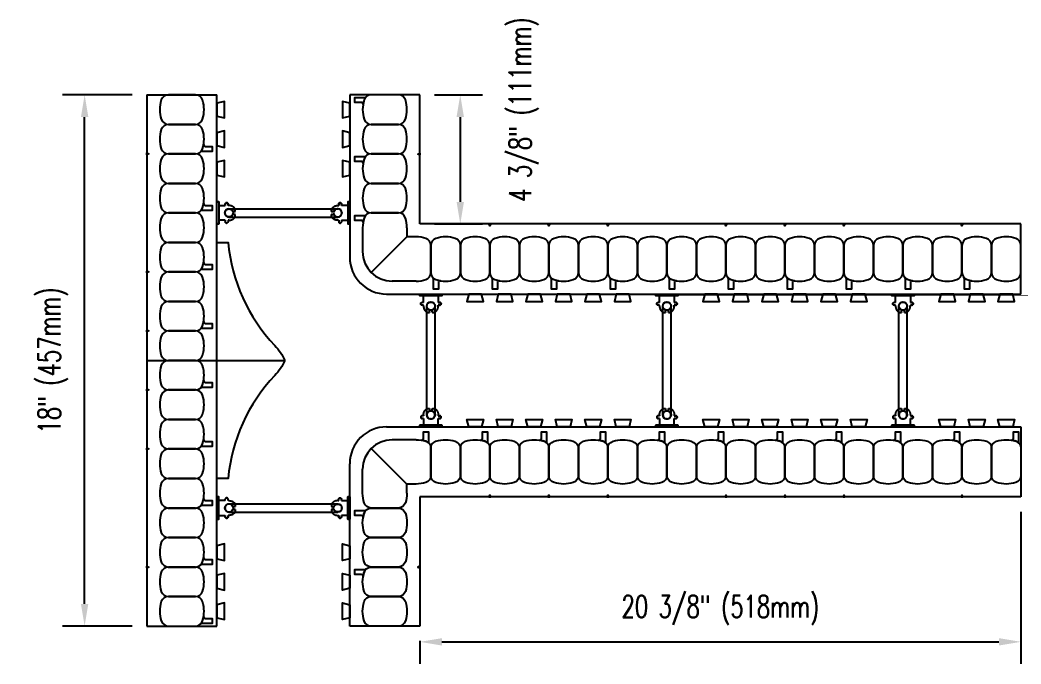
# Model space of a CAD drawing. Header units: inches. Extents: x 249.2 to 299.2, y 79.8 to 131.6.
# Drawn here: x 254.45 to 288.37, y 79.76 to 101.58 of the extents above; entities that cross this region are included whole.
import ezdxf

# ---------------------------------------------------------------- set-up
doc = ezdxf.new("R2010")
doc.units = ezdxf.units.IN
doc.header["$MEASUREMENT"] = 0
for name, color, linetype in [('line25', 2, 'Continuous'), ('LINE50', 5, 'Continuous'), ('LINE9', 9, 'Continuous'), ('TEXT', 4, 'Continuous')]:
    doc.layers.add(name, color=color, linetype=linetype)
doc.styles.add('DIM', font='romans.shx', dxfattribs={"width": 0.7})
doc.dimstyles.new('ext_8', dxfattribs={"dimscale": 8, "dimtxt": 0.09375, "dimasz": 0.09375, "dimexe": 0.09375, "dimexo": 0.0625, "dimgap": 0.0625, "dimtad": 1, "dimdec": 4, "dimzin": 3, "dimdsep": 46, "dimlunit": 4, "dimtxsty": 'DIM', "dimcen": 0.09, "dimdle": 0.09375, "dimclrt": 4, "dimadec": 0, "dimazin": 0, "dimtfac": 1, "dimtdec": 4, "dimtmove": 2, "dimatfit": 3, "dimfxl": 0, "dimfrac": 2, "dimtolj": 1, "dimtzin": 0, "dimarcsym": 0})

# ---------------------------------------------------------------- blocks, each defined once
blk = doc.blocks.new('*D18')
at = {"layer": 'Defpoints', "color": 0}
for p in [(256.637, 99.043), (258.747, 99.043), (258.747, 81.043)]:
    blk.add_point(p, dxfattribs=at)
at = {"layer": 'TEXT', "color": 0, "lineweight": -2}
for p, q in [((258.247, 99.043), (255.887, 99.043)), ((256.637, 81.793), (256.637, 98.293)), ((258.247, 81.043), (255.887, 81.043))]:
    blk.add_line(p, q, dxfattribs=at)
at = {"layer": 'TEXT', "color": 0}
for points in [[(256.512, 98.293), (256.762, 98.293), (256.637, 99.043)], [(256.512, 81.793), (256.762, 81.793), (256.637, 81.043)]]:
    blk.add_solid(points, dxfattribs=at)
at = {"layer": 'TEXT', "color": 4, "insert": (255.566, 90.043), "char_height": 0.75, "attachment_point": 5, "rotation": 90, "style": 'DIM'}
blk.add_mtext('\\A1;18" (457mm)', dxfattribs=at)
blk = doc.blocks.new('*D19')
at = {"layer": 'Defpoints', "color": 0}
for p in [(288.372, 85.418), (267.997, 81.043), (288.372, 80.507)]:
    blk.add_point(p, dxfattribs=at)
at = {"layer": 'TEXT', "color": 0, "lineweight": -2}
for p, q in [((288.372, 84.918), (288.372, 79.757)), ((267.997, 80.543), (267.997, 79.757)), ((268.747, 80.507), (287.622, 80.507))]:
    blk.add_line(p, q, dxfattribs=at)
at = {"layer": 'TEXT', "color": 0}
for points in [[(268.747, 80.632), (268.747, 80.382), (267.997, 80.507)], [(287.622, 80.632), (287.622, 80.382), (288.372, 80.507)]]:
    blk.add_solid(points, dxfattribs=at)
at = {"layer": 'TEXT', "color": 4, "insert": (278.185, 81.579), "char_height": 0.75, "attachment_point": 5, "style": 'DIM'}
blk.add_mtext('\\A1;20 3/8" (518mm)', dxfattribs=at)
blk = doc.blocks.new('*D20')
at = {"layer": 'Defpoints', "color": 0}
for p in [(267.997, 99.043), (267.997, 94.668), (269.368, 94.668)]:
    blk.add_point(p, dxfattribs=at)
at = {"layer": 'TEXT', "color": 0, "lineweight": -2}
for p, q in [((268.497, 99.043), (270.118, 99.043)), ((269.368, 98.293), (269.368, 95.418)), ((268.497, 94.668), (270.118, 94.668))]:
    blk.add_line(p, q, dxfattribs=at)
at = {"layer": 'TEXT', "color": 0}
for points in [[(269.243, 98.293), (269.493, 98.293), (269.368, 99.043)], [(269.243, 95.418), (269.493, 95.418), (269.368, 94.668)]]:
    blk.add_solid(points, dxfattribs=at)
at = {"layer": 'TEXT', "color": 4, "insert": (271.523, 98.542), "char_height": 0.75, "attachment_point": 5, "rotation": 90, "style": 'DIM'}
blk.add_mtext('\\A1;4 3/8" (111mm)', dxfattribs=at)
blk = doc.blocks.new('Connector')
blk.add_point((0.271, 0))
at = {"layer": 'LINE9'}
for p, q in [((0, 0.375), (0, -0.375)), ((0.062, -0.375), (0.062, 0.375)), ((0.281, 0.25), (0.062, 0.25))]:
    blk.add_line(p, q, dxfattribs=at)
for points, weights in [([(0.007, 0.375), (0.004, 0.375), (0, 0.375)], [1, 0.972587069138, 0.950305488115]), ([(0.327, 0.343), (0.308, 0.343), (0.281, 0.317), (0.281, 0.297)], [1, 0.85355339, 0.85355339, 1]), ([(0.328, 0.343), (0.327, 0.343), (0.327, 0.343)], [1, 0.70710678, 1]), ([(0.375, 0.297), (0.375, 0.317), (0.348, 0.343), (0.329, 0.343)], [1, 0.85355339, 0.85355339, 1]), ([(0.406, 0.25), (0.546, 0.25), (0.619, 0.131)], [0.958404415409, 0.794674173519, 0.864651571113]), ([(0.619, 0.052), (0.612, 0.049), (0.604, 0.049)], [0.83615024178, 0.892081430621, 1]), ([(0.281, -0.297), (0.281, -0.317), (0.308, -0.343), (0.327, -0.343)], [1, 0.85355339, 0.85355339, 1]), ([(0.327, -0.343), (0.281, -0.343), (0.281, -0.297)], [1, 0.70710678, 1]), ([(0.329, -0.343), (0.348, -0.343), (0.375, -0.317), (0.375, -0.297)], [1, 0.85355339, 0.85355339, 1]), ([(0.375, -0.297), (0.375, -0.343), (0.329, -0.343)], [1, 0.70710678, 1]), ([(0.619, -0.131), (0.546, -0.25), (0.406, -0.25)], [0.864651574428, 0.794674169686, 0.958404415195]), ([(0.604, -0.049), (0.612, -0.049), (0.619, -0.052)], [1, 0.89208144177, 0.836150253337]), ([(0, -0.375), (0.004, -0.375), (0.007, -0.375)], [0.950305488115, 0.972587069138, 1])]:
    blk.add_rational_spline(points, weights, degree=2, dxfattribs=at)
for points, degree in [([(0, 0.375), (0.002, 0.375), (0.005, 0.375), (0.007, 0.375)], 3), ([(0.007, 0.375), (0.021, 0.375), (0.051, 0.375), (0.062, 0.375), (0.062, 0.375)], 3), ([(0.327, 0.343), (0.327, 0.343), (0.328, 0.343), (0.328, 0.343)], 3), ([(0.328, 0.343), (0.329, 0.343), (0.329, 0.343), (0.329, 0.343)], 3), ([(0.281, 0.25), (0.281, 0.297)], 1), ([(0.375, 0.25), (0.375, 0.297)], 1), ([(0.406, 0.25), (0.375, 0.25)], 1), ([(0.406, 0.25), (0.406, 0.25)], 1), ([(0.406, 0.25), (0.406, 0.25)], 1), ([(0.406, 0.25), (0.406, 0.25)], 1), ([(0.406, 0.25), (0.406, 0.25)], 1), ([(0.406, 0.25), (0.406, 0.25)], 1), ([(0.406, 0.25), (0.406, 0.25)], 1), ([(0.406, 0.25), (0.406, 0.25)], 1), ([(0.406, 0.25), (0.406, 0.25)], 1), ([(0.406, 0.25), (0.406, 0.25)], 1), ([(0.406, 0.25), (0.406, 0.25)], 1), ([(0.406, 0.25), (0.406, 0.25)], 1), ([(0.406, 0.25), (0.406, 0.25)], 1), ([(0.406, 0.25), (0.406, 0.25)], 1), ([(0.406, 0.25), (0.406, 0.25)], 1), ([(0.406, 0.25), (0.406, 0.25)], 1), ([(0.406, 0.25), (0.406, 0.25)], 1), ([(0.406, 0.25), (0.406, 0.25)], 1), ([(0.406, 0.25), (0.406, 0.25)], 1), ([(0.406, 0.25), (0.406, 0.25)], 1), ([(0.406, 0.25), (0.406, 0.25)], 1), ([(0.406, 0.25), (0.406, 0.25)], 1), ([(0.406, 0.25), (0.406, 0.25)], 1), ([(0.406, 0.25), (0.406, 0.25)], 1), ([(0.406, 0.25), (0.406, 0.25)], 1), ([(0.604, 0.049), (0.532, 0.049)], 1), ([(0.532, 0.049), (0.532, 0.049)], 1), ([(0.532, 0.049), (0.532, 0.049)], 1), ([(0.532, 0.049), (0.532, 0.049)], 1), ([(0.532, 0.049), (0.532, 0.049)], 1), ([(0.532, 0.049), (0.532, 0.049)], 1), ([(0.532, 0.049), (0.532, 0.049)], 1), ([(0.532, 0.049), (0.532, 0.049)], 1), ([(0.532, 0.049), (0.532, 0.049)], 1), ([(0.532, 0.049), (0.532, 0.049)], 1), ([(0.532, 0.049), (0.532, 0.049)], 1), ([(0.604, 0.049), (0.609, 0.049), (0.614, 0.05), (0.619, 0.052)], 3), ([(0.604, 0.049), (0.604, 0.049)], 1), ([(0.604, 0.049), (0.604, 0.049)], 1), ([(0.604, 0.049), (0.604, 0.049)], 1), ([(0.604, 0.049), (0.604, 0.049)], 1), ([(0.619, 0.131), (0.619, 0.052)], 1), ([(0.619, 0.131), (0.619, 0.131)], 1), ([(0.619, 0.131), (0.619, 0.131)], 1), ([(0.619, 0.131), (0.619, 0.131)], 1), ([(0.619, 0.131), (0.619, 0.131)], 1), ([(0.062, -0.25), (0.281, -0.25)], 1), ([(0.281, -0.297), (0.281, -0.25)], 1), ([(0.281, -0.25), (0.281, -0.297)], 1), ([(0.375, -0.25), (0.375, -0.297)], 1), ([(0.375, -0.297), (0.375, -0.25)], 1), ([(0.406, -0.25), (0.375, -0.25)], 1), ([(0.406, -0.25), (0.406, -0.25)], 1), ([(0.406, -0.25), (0.406, -0.25)], 1), ([(0.406, -0.25), (0.406, -0.25)], 1), ([(0.406, -0.25), (0.406, -0.25)], 1), ([(0.406, -0.25), (0.406, -0.25)], 1), ([(0.406, -0.25), (0.406, -0.25)], 1), ([(0.406, -0.25), (0.406, -0.25)], 1), ([(0.406, -0.25), (0.406, -0.25)], 1), ([(0.406, -0.25), (0.406, -0.25)], 1), ([(0.406, -0.25), (0.406, -0.25)], 1), ([(0.406, -0.25), (0.406, -0.25)], 1), ([(0.532, -0.049), (0.604, -0.049)], 1), ([(0.604, -0.049), (0.58, -0.049), (0.556, -0.049), (0.532, -0.049)], 3), ([(0.532, -0.049), (0.532, -0.049)], 1), ([(0.532, -0.049), (0.532, -0.049)], 1), ([(0.532, -0.049), (0.532, -0.049)], 1), ([(0.532, -0.049), (0.532, -0.049)], 1), ([(0.619, -0.052), (0.614, -0.05), (0.609, -0.049), (0.604, -0.049)], 3), ([(0.604, -0.049), (0.604, -0.049)], 1), ([(0.604, -0.049), (0.604, -0.049)], 1), ([(0.604, -0.049), (0.604, -0.049)], 1), ([(0.604, -0.049), (0.604, -0.049)], 1), ([(0.604, -0.049), (0.604, -0.049)], 1), ([(0.604, -0.049), (0.604, -0.049)], 1), ([(0.604, -0.049), (0.604, -0.049)], 1), ([(0.604, -0.049), (0.604, -0.049)], 1), ([(0.619, -0.052), (0.619, -0.131)], 1), ([(0.619, -0.131), (0.619, -0.131)], 1), ([(0.619, -0.131), (0.619, -0.131)], 1), ([(0.619, -0.131), (0.619, -0.131)], 1), ([(0.619, -0.131), (0.619, -0.131)], 1), ([(0.007, -0.375), (0.005, -0.375), (0.002, -0.375), (0, -0.375)], 3), ([(0.062, -0.375), (0.062, -0.375), (0.051, -0.375), (0.021, -0.375), (0.007, -0.375)], 3), ([(0.328, -0.343), (0.328, -0.343), (0.327, -0.343), (0.327, -0.343)], 3), ([(0.329, -0.343), (0.329, -0.343), (0.329, -0.343), (0.328, -0.343)], 3)]:
    blk.add_open_spline(points, degree=degree, dxfattribs=at)
for points, weights, knots in [([(0.062, 0.375), (0.062, 0.375), (0.046, 0.375), (0.03, 0.375), (0.007, 0.375)], [0.868718858569, 0.861102746415, 1, 0.861102734288, 0.868718859898], [0, 0, 0, 0.5, 0.5, 1, 1, 1]), ([(0.532, 0.049), (0.472, 0.203), (0.333, 0.113), (0.157, 0), (0.333, -0.113), (0.472, -0.203), (0.532, -0.049)], [0.899508922286, 0.599718215298, 1, 0.54226024, 1, 0.599718224335, 0.899508908749], [0, 0, 0, 0.318112, 0.318112, 0.681888, 0.681888, 1, 1, 1]), ([(0.007, -0.375), (0.03, -0.375), (0.046, -0.375), (0.062, -0.375), (0.062, -0.375)], [0.868718859319, 0.861102739573, 1, 0.861102742958, 0.868718858948], [0, 0, 0, 0.5, 0.5, 1, 1, 1])]:
    blk.add_rational_spline(points, weights, degree=2, knots=knots, dxfattribs=at)
blk = doc.blocks.new('WEB4_CENTRE_TOP')
for p, q in [((-0.141, 0), (-0.141, 3.688)), ((0.141, 0), (0.141, 3.688))]:
    blk.add_line(p, q)
for centre in [(0, 3.688), (0, 0)]:
    blk.add_circle(centre, 0.141)

msp = doc.modelspace()

# ---------------------------------------------------------------- linework, layer by layer
at = {"layer": 'line25'}
for p, q in [((261.1224, 90.0427), (261.1224, 99.0427)), ((265.6224, 99.0427), (265.6224, 93.5427)), ((266.8724, 92.2927), (288.3724, 92.2927)), ((261.1224, 81.0427), (261.1224, 90.0427)), ((266.8724, 87.7927), (288.3724, 87.7927)), ((265.6224, 81.0427), (265.6224, 86.5427))]:
    msp.add_line(p, q, dxfattribs=at)
for points in [[(261.1224, 98.3239), (261.3724, 98.2616), (261.3724, 98.8239), (261.1224, 98.7616)], [(265.6224, 98.7616), (265.3724, 98.8239), (265.3724, 98.2616), (265.6224, 98.3239)], [(261.1224, 97.3239), (261.3724, 97.2616), (261.3724, 97.8239), (261.1224, 97.7616)], [(265.6224, 97.7616), (265.3724, 97.8239), (265.3724, 97.2616), (265.6224, 97.3239)], [(261.1224, 96.3239), (261.3724, 96.2616), (261.3724, 96.8239), (261.1224, 96.7616)], [(265.6224, 96.7616), (265.3724, 96.8239), (265.3724, 96.2616), (265.6224, 96.3239)], [(269.6536, 92.2927), (269.5912, 92.0427), (270.1536, 92.0427), (270.0912, 92.2927)], [(270.6536, 92.2927), (270.5912, 92.0427), (271.1536, 92.0427), (271.0912, 92.2927)], [(271.6536, 92.2927), (271.5912, 92.0427), (272.1536, 92.0427), (272.0912, 92.2927)], [(272.6536, 92.2927), (272.5912, 92.0427), (273.1536, 92.0427), (273.0912, 92.2927)], [(273.6536, 92.2927), (273.5912, 92.0427), (274.1536, 92.0427), (274.0912, 92.2927)], [(274.6536, 92.2927), (274.5912, 92.0427), (275.1536, 92.0427), (275.0912, 92.2927)], [(277.6536, 92.2927), (277.5912, 92.0427), (278.1536, 92.0427), (278.0912, 92.2927)], [(278.6536, 92.2927), (278.5912, 92.0427), (279.1536, 92.0427), (279.0912, 92.2927)], [(279.6536, 92.2927), (279.5912, 92.0427), (280.1536, 92.0427), (280.0912, 92.2927)], [(280.6536, 92.2927), (280.5912, 92.0427), (281.1536, 92.0427), (281.0912, 92.2927)], [(281.6536, 92.2927), (281.5912, 92.0427), (282.1536, 92.0427), (282.0912, 92.2927)], [(282.6536, 92.2927), (282.5912, 92.0427), (283.1536, 92.0427), (283.0912, 92.2927)], [(285.6536, 92.2927), (285.5912, 92.0427), (286.1536, 92.0427), (286.0912, 92.2927)], [(286.6536, 92.2927), (286.5912, 92.0427), (287.1536, 92.0427), (287.0912, 92.2927)], [(287.6536, 92.2927), (287.5912, 92.0427), (288.1536, 92.0427), (288.0912, 92.2927)], [(269.6536, 87.7927), (269.5912, 88.0427), (270.1536, 88.0427), (270.0912, 87.7927)], [(270.6536, 87.7927), (270.5912, 88.0427), (271.1536, 88.0427), (271.0912, 87.7927)], [(271.6536, 87.7927), (271.5912, 88.0427), (272.1536, 88.0427), (272.0912, 87.7927)], [(272.6536, 87.7927), (272.5912, 88.0427), (273.1536, 88.0427), (273.0912, 87.7927)], [(273.6536, 87.7927), (273.5912, 88.0427), (274.1536, 88.0427), (274.0912, 87.7927)], [(274.6536, 87.7927), (274.5912, 88.0427), (275.1536, 88.0427), (275.0912, 87.7927)], [(277.6536, 87.7927), (277.5912, 88.0427), (278.1536, 88.0427), (278.0912, 87.7927)], [(278.6536, 87.7927), (278.5912, 88.0427), (279.1536, 88.0427), (279.0912, 87.7927)], [(279.6536, 87.7927), (279.5912, 88.0427), (280.1536, 88.0427), (280.0912, 87.7927)], [(280.6536, 87.7927), (280.5912, 88.0427), (281.1536, 88.0427), (281.0912, 87.7927)], [(281.6536, 87.7927), (281.5912, 88.0427), (282.1536, 88.0427), (282.0912, 87.7927)], [(282.6536, 87.7927), (282.5912, 88.0427), (283.1536, 88.0427), (283.0912, 87.7927)], [(285.6536, 87.7927), (285.5912, 88.0427), (286.1536, 88.0427), (286.0912, 87.7927)], [(286.6536, 87.7927), (286.5912, 88.0427), (287.1536, 88.0427), (287.0912, 87.7927)], [(287.6536, 87.7927), (287.5912, 88.0427), (288.1536, 88.0427), (288.0912, 87.7927)], [(261.1224, 83.3239), (261.3724, 83.2616), (261.3724, 83.8239), (261.1224, 83.7616)], [(265.6224, 83.3239), (265.3724, 83.2616), (265.3724, 83.8239), (265.6224, 83.7616)], [(261.1224, 82.3239), (261.3724, 82.2616), (261.3724, 82.8239), (261.1224, 82.7616)], [(265.6224, 82.3239), (265.3724, 82.2616), (265.3724, 82.8239), (265.6224, 82.7616)], [(261.1224, 81.3239), (261.3724, 81.2616), (261.3724, 81.8239), (261.1224, 81.7616)], [(265.6224, 81.3239), (265.3724, 81.2616), (265.3724, 81.8239), (265.6224, 81.7616)]]:
    msp.add_lwpolyline(points, close=True, dxfattribs=at)
for centre, start, end in [((266.8724, 93.5427), 180, 270), ((266.8724, 86.5427), 90, 180)]:
    msp.add_arc(centre, 1.25, start, end, dxfattribs=at)
at = {"layer": 'LINE50'}
for p, q in [((258.7474, 99.0427), (258.7474, 90.0427)), ((258.7474, 99.0427), (261.1224, 99.0427)), ((267.9974, 99.0427), (265.6224, 99.0427)), ((267.9974, 94.6677), (267.9974, 99.0427)), ((288.3724, 94.6677), (267.9974, 94.6677)), ((288.3724, 92.2927), (288.3724, 94.6677)), ((258.7474, 90.0427), (258.7474, 81.0427)), ((288.3724, 87.7927), (288.3724, 85.4177)), ((267.9974, 85.4177), (267.9974, 81.0427)), ((288.3724, 85.4177), (267.9974, 85.4177)), ((258.7474, 81.0427), (261.1224, 81.0427)), ((267.9974, 81.0427), (265.6224, 81.0427))]:
    msp.add_line(p, q, dxfattribs=at)
at = {"layer": 'LINE9'}
for p, q in [((266.0599, 94.5427), (266.0599, 93.7302)), ((267.5599, 94.5427), (267.5599, 94.2302)), ((267.5599, 94.2302), (266.3528, 93.0231)), ((267.8724, 94.2302), (267.5599, 94.2302)), ((267.8724, 92.7302), (267.0599, 92.7302)), ((258.7474, 90.0427), (263.4273, 90.0427)), ((258.7474, 90.0427), (263.4273, 90.0427)), ((267.8724, 87.3552), (267.0599, 87.3552)), ((267.5599, 85.8552), (266.3528, 87.0624)), ((266.0599, 85.5427), (266.0599, 86.3552)), ((267.5599, 85.5427), (267.5599, 85.8552)), ((267.8724, 85.8552), (267.5599, 85.8552))]:
    msp.add_line(p, q, dxfattribs=at)
for points in [[(260.6334, 98.2158, 0.1576708), (260.6334, 98.8697, 0.3253046), (260.3955, 99.0427), (259.4743, 99.0427, 0.3253046), (259.2365, 98.8697, 0.1576708), (259.2365, 98.2158, 0.3253046), (259.4743, 98.0427), (260.3955, 98.0427, 0.3253046)], [(266.1114, 98.8697, 0.0372667), (266.0741, 98.716, 0.4630356), (266.0124, 98.7887), (265.7908, 98.7887), (265.7908, 98.9595), (266.1369, 98.9595, 0.1890024), (266.1794, 98.9761, 0.1284074)], [(266.1114, 98.8697, 0.1576708), (266.1114, 98.2158, 0.3253046), (266.3493, 98.0427), (267.2705, 98.0427, 0.3253046), (267.5083, 98.2158, 0.1576708), (267.5083, 98.8697, 0.3253046), (267.2705, 99.0427), (266.3493, 99.0427, 0.3253046)], [(260.6334, 97.2158, 0.1576708), (260.6334, 97.8697, 0.3253046), (260.3955, 98.0427), (259.4743, 98.0427, 0.3253046), (259.2365, 97.8697, 0.1576708), (259.2365, 97.2158, 0.3253046), (259.4743, 97.0427), (260.3955, 97.0427, 0.3253046)], [(266.1114, 97.8697, 0.1576708), (266.1114, 97.2158, 0.3253046), (266.3493, 97.0427), (267.2705, 97.0427, 0.3253046), (267.5083, 97.2158, 0.1576708), (267.5083, 97.8697, 0.3253046), (267.2705, 98.0427), (266.3493, 98.0427, 0.3253046)], [(260.6334, 97.2158, 0.0372667), (260.6707, 97.3695, 0.4630356), (260.7324, 97.2968), (260.954, 97.2968), (260.954, 97.126), (260.6079, 97.126, 0.1890024), (260.5654, 97.1094, 0.1284074)], [(260.6334, 96.2158, 0.1576708), (260.6334, 96.8697, 0.3253046), (260.3955, 97.0427), (259.4743, 97.0427, 0.3253046), (259.2365, 96.8697, 0.1576708), (259.2365, 96.2158, 0.3253046), (259.4743, 96.0427), (260.3955, 96.0427, 0.3253046)], [(266.1114, 96.8697, 0.1576708), (266.1114, 96.2158, 0.3253046), (266.3493, 96.0427), (267.2705, 96.0427, 0.3253046), (267.5083, 96.2158, 0.1576708), (267.5083, 96.8697, 0.3253046), (267.2705, 97.0427), (266.3493, 97.0427, 0.3253046)], [(266.1114, 96.8697, 0.0372667), (266.0741, 96.716, 0.4630356), (266.0124, 96.7887), (265.7908, 96.7887), (265.7908, 96.9595), (266.1369, 96.9595, 0.1890024), (266.1794, 96.9761, 0.1284074)], [(260.6334, 95.2158, 0.1576708), (260.6334, 95.8697, 0.3253046), (260.3955, 96.0427), (259.4743, 96.0427, 0.3253046), (259.2365, 95.8697, 0.1576708), (259.2365, 95.2158, 0.3253046), (259.4743, 95.0427), (260.3955, 95.0427, 0.3253046)], [(266.1114, 95.8697, 0.1576708), (266.1114, 95.2158, 0.3253046), (266.3493, 95.0427), (267.2705, 95.0427, 0.3253046), (267.5083, 95.2158, 0.1576708), (267.5083, 95.8697, 0.3253046), (267.2705, 96.0427), (266.3493, 96.0427, 0.3253046)], [(260.6334, 95.2158, 0.0372667), (260.6707, 95.3695, 0.4630356), (260.7324, 95.2968), (260.954, 95.2968), (260.954, 95.126), (260.6079, 95.126, 0.1890024), (260.5654, 95.1094, 0.1284074)], [(260.6334, 94.2158, 0.1576708), (260.6334, 94.8697, 0.3253046), (260.3955, 95.0427), (259.4743, 95.0427, 0.3253046), (259.2365, 94.8697, 0.1576708), (259.2365, 94.2158, 0.3253046), (259.4743, 94.0427), (260.3955, 94.0427, 0.3253046)], [(266.1114, 94.8697, 0.0372667), (266.0741, 94.716, 0.4630356), (266.0124, 94.7887), (265.7908, 94.7887), (265.7908, 94.9595), (266.1369, 94.9595, 0.1890024), (266.1794, 94.9761, 0.1284074)], [(260.6334, 93.2158, 0.1576708), (260.6334, 93.8697, 0.3253046), (260.3955, 94.0427), (259.4743, 94.0427, 0.3253046), (259.2365, 93.8697, 0.1576708), (259.2365, 93.2158, 0.3253046), (259.4743, 93.0427), (260.3955, 93.0427, 0.3253046)], [(268.5455, 92.7818, 0.1576708), (269.1993, 92.7818, 0.3253046), (269.3724, 93.0197), (269.3724, 93.9408, 0.3253046), (269.1993, 94.1787, 0.1576708), (268.5455, 94.1787, 0.3253046), (268.3724, 93.9408), (268.3724, 93.0197, 0.3253046)], [(269.5455, 92.7818, 0.1576708), (270.1993, 92.7818, 0.3253046), (270.3724, 93.0197), (270.3724, 93.9408, 0.3253046), (270.1993, 94.1787, 0.1576708), (269.5455, 94.1787, 0.3253046), (269.3724, 93.9408), (269.3724, 93.0197, 0.3253046)], [(270.5455, 92.7818, 0.1576708), (271.1993, 92.7818, 0.3253046), (271.3724, 93.0197), (271.3724, 93.9408, 0.3253046), (271.1993, 94.1787, 0.1576708), (270.5455, 94.1787, 0.3253046), (270.3724, 93.9408), (270.3724, 93.0197, 0.3253046)], [(271.5455, 92.7818, 0.1576708), (272.1993, 92.7818, 0.3253046), (272.3724, 93.0197), (272.3724, 93.9408, 0.3253046), (272.1993, 94.1787, 0.1576708), (271.5455, 94.1787, 0.3253046), (271.3724, 93.9408), (271.3724, 93.0197, 0.3253046)], [(272.5455, 92.7818, 0.1576708), (273.1993, 92.7818, 0.3253046), (273.3724, 93.0197), (273.3724, 93.9408, 0.3253046), (273.1993, 94.1787, 0.1576708), (272.5455, 94.1787, 0.3253046), (272.3724, 93.9408), (272.3724, 93.0197, 0.3253046)], [(273.5455, 92.7818, 0.1576708), (274.1993, 92.7818, 0.3253046), (274.3724, 93.0197), (274.3724, 93.9408, 0.3253046), (274.1993, 94.1787, 0.1576708), (273.5455, 94.1787, 0.3253046), (273.3724, 93.9408), (273.3724, 93.0197, 0.3253046)], [(274.5455, 92.7818, 0.1576708), (275.1993, 92.7818, 0.3253046), (275.3724, 93.0197), (275.3724, 93.9408, 0.3253046), (275.1993, 94.1787, 0.1576708), (274.5455, 94.1787, 0.3253046), (274.3724, 93.9408), (274.3724, 93.0197, 0.3253046)], [(275.5455, 92.7818, 0.1576708), (276.1993, 92.7818, 0.3253046), (276.3724, 93.0197), (276.3724, 93.9408, 0.3253046), (276.1993, 94.1787, 0.1576708), (275.5455, 94.1787, 0.3253046), (275.3724, 93.9408), (275.3724, 93.0197, 0.3253046)], [(276.5455, 92.7818, 0.1576708), (277.1993, 92.7818, 0.3253046), (277.3724, 93.0197), (277.3724, 93.9408, 0.3253046), (277.1993, 94.1787, 0.1576708), (276.5455, 94.1787, 0.3253046), (276.3724, 93.9408), (276.3724, 93.0197, 0.3253046)], [(277.5455, 92.7818, 0.1576708), (278.1993, 92.7818, 0.3253046), (278.3724, 93.0197), (278.3724, 93.9408, 0.3253046), (278.1993, 94.1787, 0.1576708), (277.5455, 94.1787, 0.3253046), (277.3724, 93.9408), (277.3724, 93.0197, 0.3253046)], [(278.5455, 92.7818, 0.1576708), (279.1993, 92.7818, 0.3253046), (279.3724, 93.0197), (279.3724, 93.9408, 0.3253046), (279.1993, 94.1787, 0.1576708), (278.5455, 94.1787, 0.3253046), (278.3724, 93.9408), (278.3724, 93.0197, 0.3253046)], [(279.5455, 92.7818, 0.1576708), (280.1993, 92.7818, 0.3253046), (280.3724, 93.0197), (280.3724, 93.9408, 0.3253046), (280.1993, 94.1787, 0.1576708), (279.5455, 94.1787, 0.3253046), (279.3724, 93.9408), (279.3724, 93.0197, 0.3253046)], [(280.5455, 92.7818, 0.1576708), (281.1993, 92.7818, 0.3253046), (281.3724, 93.0197), (281.3724, 93.9408, 0.3253046), (281.1993, 94.1787, 0.1576708), (280.5455, 94.1787, 0.3253046), (280.3724, 93.9408), (280.3724, 93.0197, 0.3253046)], [(281.5455, 92.7818, 0.1576708), (282.1993, 92.7818, 0.3253046), (282.3724, 93.0197), (282.3724, 93.9408, 0.3253046), (282.1993, 94.1787, 0.1576708), (281.5455, 94.1787, 0.3253046), (281.3724, 93.9408), (281.3724, 93.0197, 0.3253046)], [(282.5455, 92.7818, 0.1576708), (283.1993, 92.7818, 0.3253046), (283.3724, 93.0197), (283.3724, 93.9408, 0.3253046), (283.1993, 94.1787, 0.1576708), (282.5455, 94.1787, 0.3253046), (282.3724, 93.9408), (282.3724, 93.0197, 0.3253046)], [(283.5455, 92.7818, 0.1576708), (284.1993, 92.7818, 0.3253046), (284.3724, 93.0197), (284.3724, 93.9408, 0.3253046), (284.1993, 94.1787, 0.1576708), (283.5455, 94.1787, 0.3253046), (283.3724, 93.9408), (283.3724, 93.0197, 0.3253046)], [(284.5455, 92.7818, 0.1576708), (285.1993, 92.7818, 0.3253046), (285.3724, 93.0197), (285.3724, 93.9408, 0.3253046), (285.1993, 94.1787, 0.1576708), (284.5455, 94.1787, 0.3253046), (284.3724, 93.9408), (284.3724, 93.0197, 0.3253046)], [(285.5455, 92.7818, 0.1576708), (286.1993, 92.7818, 0.3253046), (286.3724, 93.0197), (286.3724, 93.9408, 0.3253046), (286.1993, 94.1787, 0.1576708), (285.5455, 94.1787, 0.3253046), (285.3724, 93.9408), (285.3724, 93.0197, 0.3253046)], [(286.5455, 92.7818, 0.1576708), (287.1993, 92.7818, 0.3253046), (287.3724, 93.0197), (287.3724, 93.9408, 0.3253046), (287.1993, 94.1787, 0.1576708), (286.5455, 94.1787, 0.3253046), (286.3724, 93.9408), (286.3724, 93.0197, 0.3253046)], [(287.5455, 92.7818, 0.1576708), (288.1993, 92.7818, 0.3253046), (288.3724, 93.0197), (288.3724, 93.9408, 0.3253046), (288.1993, 94.1787, 0.1576708), (287.5455, 94.1787, 0.3253046), (287.3724, 93.9408), (287.3724, 93.0197, 0.3253046)], [(260.6334, 93.2158, 0.0372667), (260.6707, 93.3695, 0.4630356), (260.7324, 93.2968), (260.954, 93.2968), (260.954, 93.126), (260.6079, 93.126, 0.1890024), (260.5654, 93.1094, 0.1284074)], [(260.6334, 92.2158, 0.1576708), (260.6334, 92.8697, 0.3253046), (260.3955, 93.0427), (259.4743, 93.0427, 0.3253046), (259.2365, 92.8697, 0.1576708), (259.2365, 92.2158, 0.3253046), (259.4743, 92.0427), (260.3955, 92.0427, 0.3253046)], [(268.5455, 92.7818, 0.0372667), (268.6992, 92.7445, 0.4630356), (268.6265, 92.6828), (268.6265, 92.4612), (268.4556, 92.4612), (268.4556, 92.8073, 0.1890024), (268.439, 92.8498, 0.1284074)], [(270.5455, 92.7818, 0.0372667), (270.6992, 92.7445, 0.4630356), (270.6265, 92.6828), (270.6265, 92.4612), (270.4556, 92.4612), (270.4556, 92.8073, 0.1890024), (270.439, 92.8498, 0.1284074)], [(272.5455, 92.7818, 0.0372667), (272.6992, 92.7445, 0.4630356), (272.6265, 92.6828), (272.6265, 92.4612), (272.4556, 92.4612), (272.4556, 92.8073, 0.1890024), (272.439, 92.8498, 0.1284074)], [(274.5455, 92.7818, 0.0372667), (274.6992, 92.7445, 0.4630356), (274.6265, 92.6828), (274.6265, 92.4612), (274.4556, 92.4612), (274.4556, 92.8073, 0.1890024), (274.439, 92.8498, 0.1284074)], [(276.5455, 92.7818, 0.0372667), (276.6992, 92.7445, 0.4630356), (276.6265, 92.6828), (276.6265, 92.4612), (276.4556, 92.4612), (276.4556, 92.8073, 0.1890024), (276.439, 92.8498, 0.1284074)], [(278.5455, 92.7818, 0.0372667), (278.6992, 92.7445, 0.4630356), (278.6265, 92.6828), (278.6265, 92.4612), (278.4556, 92.4612), (278.4556, 92.8073, 0.1890024), (278.439, 92.8498, 0.1284074)], [(280.5455, 92.7818, 0.0372667), (280.6992, 92.7445, 0.4630356), (280.6265, 92.6828), (280.6265, 92.4612), (280.4556, 92.4612), (280.4556, 92.8073, 0.1890024), (280.439, 92.8498, 0.1284074)], [(282.5455, 92.7818, 0.0372667), (282.6992, 92.7445, 0.4630356), (282.6265, 92.6828), (282.6265, 92.4612), (282.4556, 92.4612), (282.4556, 92.8073, 0.1890024), (282.439, 92.8498, 0.1284074)], [(284.5455, 92.7818, 0.0372667), (284.6992, 92.7445, 0.4630356), (284.6265, 92.6828), (284.6265, 92.4612), (284.4556, 92.4612), (284.4556, 92.8073, 0.1890024), (284.439, 92.8498, 0.1284074)], [(286.5455, 92.7818, 0.0372667), (286.6992, 92.7445, 0.4630356), (286.6265, 92.6828), (286.6265, 92.4612), (286.4556, 92.4612), (286.4556, 92.8073, 0.1890024), (286.439, 92.8498, 0.1284074)], [(260.6334, 91.2158, 0.1576708), (260.6334, 91.8697, 0.3253046), (260.3955, 92.0427), (259.4743, 92.0427, 0.3253046), (259.2365, 91.8697, 0.1576708), (259.2365, 91.2158, 0.3253046), (259.4743, 91.0427), (260.3955, 91.0427, 0.3253046)], [(260.6334, 91.2158, 0.0372667), (260.6707, 91.3695, 0.4630356), (260.7324, 91.2968), (260.954, 91.2968), (260.954, 91.126), (260.6079, 91.126, 0.1890024), (260.5654, 91.1094, 0.1284074)], [(260.6334, 90.2158, 0.1576708), (260.6334, 90.8697, 0.3253046), (260.3955, 91.0427), (259.4743, 91.0427, 0.3253046), (259.2365, 90.8697, 0.1576708), (259.2365, 90.2158, 0.3253046), (259.4743, 90.0427), (260.3955, 90.0427, 0.3253046)], [(260.6334, 89.2158, 0.1576708), (260.6334, 89.8697, 0.3253046), (260.3955, 90.0427), (259.4743, 90.0427, 0.3253046), (259.2365, 89.8697, 0.1576708), (259.2365, 89.2158, 0.3253046), (259.4743, 89.0427), (260.3955, 89.0427, 0.3253046)], [(260.6334, 89.2158, 0.0372667), (260.6707, 89.3695, 0.4630356), (260.7324, 89.2968), (260.954, 89.2968), (260.954, 89.126), (260.6079, 89.126, 0.1890024), (260.5654, 89.1094, 0.1284074)], [(260.6334, 88.2158, 0.1576708), (260.6334, 88.8697, 0.3253046), (260.3955, 89.0427), (259.4743, 89.0427, 0.3253046), (259.2365, 88.8697, 0.1576708), (259.2365, 88.2158, 0.3253046), (259.4743, 88.0427), (260.3955, 88.0427, 0.3253046)], [(260.6334, 87.2158, 0.1576708), (260.6334, 87.8697, 0.3253046), (260.3955, 88.0427), (259.4743, 88.0427, 0.3253046), (259.2365, 87.8697, 0.1576708), (259.2365, 87.2158, 0.3253046), (259.4743, 87.0427), (260.3955, 87.0427, 0.3253046)], [(268.1993, 87.3037, 0.0372667), (268.0456, 87.341, 0.4630356), (268.1183, 87.4027), (268.1183, 87.6243), (268.2891, 87.6243), (268.2891, 87.2782, 0.1890024), (268.3058, 87.2357, 0.1284074)], [(270.1993, 87.3037, 0.0372667), (270.0456, 87.341, 0.4630356), (270.1183, 87.4027), (270.1183, 87.6243), (270.2891, 87.6243), (270.2891, 87.2782, 0.1890024), (270.3058, 87.2357, 0.1284074)], [(272.1993, 87.3037, 0.0372667), (272.0456, 87.341, 0.4630356), (272.1183, 87.4027), (272.1183, 87.6243), (272.2891, 87.6243), (272.2891, 87.2782, 0.1890024), (272.3058, 87.2357, 0.1284074)], [(274.1993, 87.3037, 0.0372667), (274.0456, 87.341, 0.4630356), (274.1183, 87.4027), (274.1183, 87.6243), (274.2891, 87.6243), (274.2891, 87.2782, 0.1890024), (274.3058, 87.2357, 0.1284074)], [(276.1993, 87.3037, 0.0372667), (276.0456, 87.341, 0.4630356), (276.1183, 87.4027), (276.1183, 87.6243), (276.2891, 87.6243), (276.2891, 87.2782, 0.1890024), (276.3058, 87.2357, 0.1284074)], [(278.1993, 87.3037, 0.0372667), (278.0456, 87.341, 0.4630356), (278.1183, 87.4027), (278.1183, 87.6243), (278.2891, 87.6243), (278.2891, 87.2782, 0.1890024), (278.3058, 87.2357, 0.1284074)], [(280.1993, 87.3037, 0.0372667), (280.0456, 87.341, 0.4630356), (280.1183, 87.4027), (280.1183, 87.6243), (280.2891, 87.6243), (280.2891, 87.2782, 0.1890024), (280.3058, 87.2357, 0.1284074)], [(282.1993, 87.3037, 0.0372667), (282.0456, 87.341, 0.4630356), (282.1183, 87.4027), (282.1183, 87.6243), (282.2891, 87.6243), (282.2891, 87.2782, 0.1890024), (282.3058, 87.2357, 0.1284074)], [(284.1993, 87.3037, 0.0372667), (284.0456, 87.341, 0.4630356), (284.1183, 87.4027), (284.1183, 87.6243), (284.2891, 87.6243), (284.2891, 87.2782, 0.1890024), (284.3058, 87.2357, 0.1284074)], [(286.1993, 87.3037, 0.0372667), (286.0456, 87.341, 0.4630356), (286.1183, 87.4027), (286.1183, 87.6243), (286.2891, 87.6243), (286.2891, 87.2782, 0.1890024), (286.3058, 87.2357, 0.1284074)], [(288.1993, 87.3037, 0.0372667), (288.0456, 87.341, 0.4630356), (288.1183, 87.4027), (288.1183, 87.6243), (288.2891, 87.6243), (288.2891, 87.2782, 0.1890024), (288.3058, 87.2357, 0.1284074)], [(260.6334, 87.2158, 0.0372667), (260.6707, 87.3695, 0.4630356), (260.7324, 87.2968), (260.954, 87.2968), (260.954, 87.126), (260.6079, 87.126, 0.1890024), (260.5654, 87.1094, 0.1284074)], [(268.5455, 87.3037, -0.1576708), (269.1993, 87.3037, -0.3253046), (269.3724, 87.0658), (269.3724, 86.1447, -0.3253046), (269.1993, 85.9068, -0.1576708), (268.5455, 85.9068, -0.3253046), (268.3724, 86.1447), (268.3724, 87.0658, -0.3253046)], [(269.5455, 87.3037, -0.1576708), (270.1993, 87.3037, -0.3253046), (270.3724, 87.0658), (270.3724, 86.1447, -0.3253046), (270.1993, 85.9068, -0.1576708), (269.5455, 85.9068, -0.3253046), (269.3724, 86.1447), (269.3724, 87.0658, -0.3253046)], [(270.5455, 87.3037, -0.1576708), (271.1993, 87.3037, -0.3253046), (271.3724, 87.0658), (271.3724, 86.1447, -0.3253046), (271.1993, 85.9068, -0.1576708), (270.5455, 85.9068, -0.3253046), (270.3724, 86.1447), (270.3724, 87.0658, -0.3253046)], [(271.5455, 87.3037, -0.1576708), (272.1993, 87.3037, -0.3253046), (272.3724, 87.0658), (272.3724, 86.1447, -0.3253046), (272.1993, 85.9068, -0.1576708), (271.5455, 85.9068, -0.3253046), (271.3724, 86.1447), (271.3724, 87.0658, -0.3253046)], [(272.5455, 87.3037, -0.1576708), (273.1993, 87.3037, -0.3253046), (273.3724, 87.0658), (273.3724, 86.1447, -0.3253046), (273.1993, 85.9068, -0.1576708), (272.5455, 85.9068, -0.3253046), (272.3724, 86.1447), (272.3724, 87.0658, -0.3253046)], [(273.5455, 87.3037, -0.1576708), (274.1993, 87.3037, -0.3253046), (274.3724, 87.0658), (274.3724, 86.1447, -0.3253046), (274.1993, 85.9068, -0.1576708), (273.5455, 85.9068, -0.3253046), (273.3724, 86.1447), (273.3724, 87.0658, -0.3253046)], [(274.5455, 87.3037, -0.1576708), (275.1993, 87.3037, -0.3253046), (275.3724, 87.0658), (275.3724, 86.1447, -0.3253046), (275.1993, 85.9068, -0.1576708), (274.5455, 85.9068, -0.3253046), (274.3724, 86.1447), (274.3724, 87.0658, -0.3253046)], [(275.5455, 87.3037, -0.1576708), (276.1993, 87.3037, -0.3253046), (276.3724, 87.0658), (276.3724, 86.1447, -0.3253046), (276.1993, 85.9068, -0.1576708), (275.5455, 85.9068, -0.3253046), (275.3724, 86.1447), (275.3724, 87.0658, -0.3253046)], [(276.5455, 87.3037, -0.1576708), (277.1993, 87.3037, -0.3253046), (277.3724, 87.0658), (277.3724, 86.1447, -0.3253046), (277.1993, 85.9068, -0.1576708), (276.5455, 85.9068, -0.3253046), (276.3724, 86.1447), (276.3724, 87.0658, -0.3253046)], [(277.5455, 87.3037, -0.1576708), (278.1993, 87.3037, -0.3253046), (278.3724, 87.0658), (278.3724, 86.1447, -0.3253046), (278.1993, 85.9068, -0.1576708), (277.5455, 85.9068, -0.3253046), (277.3724, 86.1447), (277.3724, 87.0658, -0.3253046)], [(278.5455, 87.3037, -0.1576708), (279.1993, 87.3037, -0.3253046), (279.3724, 87.0658), (279.3724, 86.1447, -0.3253046), (279.1993, 85.9068, -0.1576708), (278.5455, 85.9068, -0.3253046), (278.3724, 86.1447), (278.3724, 87.0658, -0.3253046)], [(279.5455, 87.3037, -0.1576708), (280.1993, 87.3037, -0.3253046), (280.3724, 87.0658), (280.3724, 86.1447, -0.3253046), (280.1993, 85.9068, -0.1576708), (279.5455, 85.9068, -0.3253046), (279.3724, 86.1447), (279.3724, 87.0658, -0.3253046)], [(280.5455, 87.3037, -0.1576708), (281.1993, 87.3037, -0.3253046), (281.3724, 87.0658), (281.3724, 86.1447, -0.3253046), (281.1993, 85.9068, -0.1576708), (280.5455, 85.9068, -0.3253046), (280.3724, 86.1447), (280.3724, 87.0658, -0.3253046)], [(281.5455, 87.3037, -0.1576708), (282.1993, 87.3037, -0.3253046), (282.3724, 87.0658), (282.3724, 86.1447, -0.3253046), (282.1993, 85.9068, -0.1576708), (281.5455, 85.9068, -0.3253046), (281.3724, 86.1447), (281.3724, 87.0658, -0.3253046)], [(282.5455, 87.3037, -0.1576708), (283.1993, 87.3037, -0.3253046), (283.3724, 87.0658), (283.3724, 86.1447, -0.3253046), (283.1993, 85.9068, -0.1576708), (282.5455, 85.9068, -0.3253046), (282.3724, 86.1447), (282.3724, 87.0658, -0.3253046)], [(283.5455, 87.3037, -0.1576708), (284.1993, 87.3037, -0.3253046), (284.3724, 87.0658), (284.3724, 86.1447, -0.3253046), (284.1993, 85.9068, -0.1576708), (283.5455, 85.9068, -0.3253046), (283.3724, 86.1447), (283.3724, 87.0658, -0.3253046)], [(284.5455, 87.3037, -0.1576708), (285.1993, 87.3037, -0.3253046), (285.3724, 87.0658), (285.3724, 86.1447, -0.3253046), (285.1993, 85.9068, -0.1576708), (284.5455, 85.9068, -0.3253046), (284.3724, 86.1447), (284.3724, 87.0658, -0.3253046)], [(285.5455, 87.3037, -0.1576708), (286.1993, 87.3037, -0.3253046), (286.3724, 87.0658), (286.3724, 86.1447, -0.3253046), (286.1993, 85.9068, -0.1576708), (285.5455, 85.9068, -0.3253046), (285.3724, 86.1447), (285.3724, 87.0658, -0.3253046)], [(286.5455, 87.3037, -0.1576708), (287.1993, 87.3037, -0.3253046), (287.3724, 87.0658), (287.3724, 86.1447, -0.3253046), (287.1993, 85.9068, -0.1576708), (286.5455, 85.9068, -0.3253046), (286.3724, 86.1447), (286.3724, 87.0658, -0.3253046)], [(287.5455, 87.3037, -0.1576708), (288.1993, 87.3037, -0.3253046), (288.3724, 87.0658), (288.3724, 86.1447, -0.3253046), (288.1993, 85.9068, -0.1576708), (287.5455, 85.9068, -0.3253046), (287.3724, 86.1447), (287.3724, 87.0658, -0.3253046)], [(260.6334, 86.2158, 0.1576708), (260.6334, 86.8697, 0.3253046), (260.3955, 87.0427), (259.4743, 87.0427, 0.3253046), (259.2365, 86.8697, 0.1576708), (259.2365, 86.2158, 0.3253046), (259.4743, 86.0427), (260.3955, 86.0427, 0.3253046)], [(260.6334, 85.2158, 0.1576708), (260.6334, 85.8697, 0.3253046), (260.3955, 86.0427), (259.4743, 86.0427, 0.3253046), (259.2365, 85.8697, 0.1576708), (259.2365, 85.2158, 0.3253046), (259.4743, 85.0427), (260.3955, 85.0427, 0.3253046)], [(260.6334, 85.2158, 0.0372667), (260.6707, 85.3695, 0.4630356), (260.7324, 85.2968), (260.954, 85.2968), (260.954, 85.126), (260.6079, 85.126, 0.1890024), (260.5654, 85.1094, 0.1284074)], [(260.6334, 84.2158, 0.1576708), (260.6334, 84.8697, 0.3253046), (260.3955, 85.0427), (259.4743, 85.0427, 0.3253046), (259.2365, 84.8697, 0.1576708), (259.2365, 84.2158, 0.3253046), (259.4743, 84.0427), (260.3955, 84.0427, 0.3253046)], [(266.1114, 84.8697, 0.0372667), (266.0741, 84.716, 0.4630356), (266.0124, 84.7887), (265.7908, 84.7887), (265.7908, 84.9595), (266.1369, 84.9595, 0.1890024), (266.1794, 84.9761, 0.1284074)], [(266.1114, 84.2158, -0.1576708), (266.1114, 84.8697, -0.3253046), (266.3493, 85.0427), (267.2705, 85.0427, -0.3253046), (267.5083, 84.8697, -0.1576708), (267.5083, 84.2158, -0.3253046), (267.2705, 84.0427), (266.3493, 84.0427, -0.3253046)], [(260.6334, 83.2158, 0.1576708), (260.6334, 83.8697, 0.3253046), (260.3955, 84.0427), (259.4743, 84.0427, 0.3253046), (259.2365, 83.8697, 0.1576708), (259.2365, 83.2158, 0.3253046), (259.4743, 83.0427), (260.3955, 83.0427, 0.3253046)], [(266.1114, 83.2158, -0.1576708), (266.1114, 83.8697, -0.3253046), (266.3493, 84.0427), (267.2705, 84.0427, -0.3253046), (267.5083, 83.8697, -0.1576708), (267.5083, 83.2158, -0.3253046), (267.2705, 83.0427), (266.3493, 83.0427, -0.3253046)], [(260.6334, 83.2158, 0.0372667), (260.6707, 83.3695, 0.4630356), (260.7324, 83.2968), (260.954, 83.2968), (260.954, 83.126), (260.6079, 83.126, 0.1890024), (260.5654, 83.1094, 0.1284074)], [(260.6334, 82.2158, 0.1576708), (260.6334, 82.8697, 0.3253046), (260.3955, 83.0427), (259.4743, 83.0427, 0.3253046), (259.2365, 82.8697, 0.1576708), (259.2365, 82.2158, 0.3253046), (259.4743, 82.0427), (260.3955, 82.0427, 0.3253046)], [(266.1114, 82.8697, 0.0372667), (266.0741, 82.716, 0.4630356), (266.0124, 82.7887), (265.7908, 82.7887), (265.7908, 82.9595), (266.1369, 82.9595, 0.1890024), (266.1794, 82.9761, 0.1284074)], [(266.1114, 82.2158, -0.1576708), (266.1114, 82.8697, -0.3253046), (266.3493, 83.0427), (267.2705, 83.0427, -0.3253046), (267.5083, 82.8697, -0.1576708), (267.5083, 82.2158, -0.3253046), (267.2705, 82.0427), (266.3493, 82.0427, -0.3253046)], [(260.6334, 81.2158, 0.1576708), (260.6334, 81.8697, 0.3253046), (260.3955, 82.0427), (259.4743, 82.0427, 0.3253046), (259.2365, 81.8697, 0.1576708), (259.2365, 81.2158, 0.3253046), (259.4743, 81.0427), (260.3955, 81.0427, 0.3253046)], [(266.1114, 81.2158, -0.1576708), (266.1114, 81.8697, -0.3253046), (266.3493, 82.0427), (267.2705, 82.0427, -0.3253046), (267.5083, 81.8697, -0.1576708), (267.5083, 81.2158, -0.3253046), (267.2705, 81.0427), (266.3493, 81.0427, -0.3253046)], [(260.6334, 81.2158, 0.0372667), (260.6707, 81.3695, 0.4630356), (260.7324, 81.2968), (260.954, 81.2968), (260.954, 81.126), (260.6079, 81.126, 0.1890024), (260.5654, 81.1094, 0.1284074)]]:
    msp.add_lwpolyline(points, format="xyb", close=True, dxfattribs=at)
for points in [[(258.7474, 97.074), (258.8119, 97.0427), (258.7474, 97.0115)], [(258.7474, 97.074), (258.8119, 97.0427), (258.7474, 97.0115)], [(258.7474, 97.074), (258.8119, 97.0427), (258.7474, 97.0115)], [(267.9974, 97.0064), (267.9329, 97.0377), (267.9974, 97.0689)], [(270.4036, 94.6677), (270.3724, 94.6033), (270.3411, 94.6677)], [(272.4036, 94.6677), (272.3724, 94.6033), (272.3411, 94.6677)], [(274.4036, 94.6677), (274.3724, 94.6033), (274.3411, 94.6677)], [(278.4036, 94.6677), (278.3724, 94.6033), (278.3411, 94.6677)], [(280.4036, 94.6677), (280.3724, 94.6033), (280.3411, 94.6677)], [(282.4036, 94.6677), (282.3724, 94.6033), (282.3411, 94.6677)], [(286.4036, 94.6677), (286.3724, 94.6033), (286.3411, 94.6677)], [(258.7474, 93.074), (258.8119, 93.0427), (258.7474, 93.0115)], [(258.7474, 93.074), (258.8119, 93.0427), (258.7474, 93.0115)], [(258.7474, 91.074), (258.8119, 91.0427), (258.7474, 91.0115)], [(258.7474, 91.074), (258.8119, 91.0427), (258.7474, 91.0115)], [(258.7474, 89.074), (258.8119, 89.0427), (258.7474, 89.0115)], [(258.7474, 87.074), (258.8119, 87.0427), (258.7474, 87.0115)], [(258.7474, 87.074), (258.8119, 87.0427), (258.7474, 87.0115)], [(270.4036, 85.4177), (270.3724, 85.4822), (270.3411, 85.4177)], [(272.4036, 85.4177), (272.3724, 85.4822), (272.3411, 85.4177)], [(274.4036, 85.4177), (274.3724, 85.4822), (274.3411, 85.4177)], [(278.4036, 85.4177), (278.3724, 85.4822), (278.3411, 85.4177)], [(280.4036, 85.4177), (280.3724, 85.4822), (280.3411, 85.4177)], [(282.4036, 85.4177), (282.3724, 85.4822), (282.3411, 85.4177)], [(286.4036, 85.4177), (286.3724, 85.4822), (286.3411, 85.4177)], [(258.7474, 83.074), (258.8119, 83.0427), (258.7474, 83.0115)], [(258.7474, 83.074), (258.8119, 83.0427), (258.7474, 83.0115)], [(267.9974, 83.074), (267.9329, 83.0427), (267.9974, 83.0115)]]:
    msp.add_lwpolyline(points, close=True, dxfattribs=at)
for points in [[(267.5599, 94.5427, 0.0783514), (267.5083, 94.8697, 0.3253046), (267.2705, 95.0427), (266.3493, 95.0427, 0.3253046), (266.1114, 94.8697, 0.1576708)], [(266.1114, 94.8697, 0.0783514), (266.0599, 94.5427, 0.3253046)], [(261.1224, 90.0427), (261.1224, 94.0427), (261.4974, 94.0427, 0.1663746), (263.0788, 90.5519, -0.0775935), (263.4273, 90.0427)], [(267.8724, 92.7302, 0.0783514), (268.1993, 92.7818, 0.3253046), (268.3724, 93.0197), (268.3724, 93.9408, 0.3253046), (268.1993, 94.1787, 0.0783514), (267.8724, 94.2302, 0.3253046)], [(263.4273, 90.0427, -0.0775935), (263.0788, 89.5336, 0.1663746), (261.4974, 86.0427), (261.1224, 86.0427), (261.1224, 90.0427)], [(267.8724, 87.3552, -0.0783514), (268.1993, 87.3037, -0.3253046), (268.3724, 87.0658), (268.3724, 86.1447, -0.3253046), (268.1993, 85.9068, -0.0783514), (267.8724, 85.8552, -0.3253046)], [(266.1114, 85.2158, -0.0783514), (266.0599, 85.5427, -0.3253046)], [(267.5599, 85.5427, -0.0783514), (267.5083, 85.2158, -0.3253046), (267.2705, 85.0427), (266.3493, 85.0427, -0.3253046), (266.1114, 85.2158, -0.1576708)]]:
    msp.add_lwpolyline(points, format="xyb", dxfattribs=at)
for centre, start, end in [((267.0599, 93.7302), 180, 270), ((267.0599, 86.3552), 90, 180)]:
    msp.add_arc(centre, 1, start, end, dxfattribs=at)

# ---------------------------------------------------------------- block references
at = {"layer": 'LINE9', "xscale": -1, "rotation": 270}
msp.add_blockref('WEB4_CENTRE_TOP', (261.5288, 95.0427), dxfattribs=at)
at = {"layer": 'LINE9'}
for p in [(268.3724, 88.1992), (276.3724, 88.1992), (284.3724, 88.1992)]:
    msp.add_blockref('WEB4_CENTRE_TOP', p, dxfattribs=at)
at = {"layer": 'LINE9', "rotation": 270}
msp.add_blockref('WEB4_CENTRE_TOP', (261.5288, 85.0427), dxfattribs=at)
at = {"layer": 'TEXT', "xscale": -1}
for p, rotation in [((261.1224, 95.0427), 180), ((268.3724, 92.2927), 90), ((276.3724, 92.2927), 90), ((284.3724, 92.2927), 90)]:
    msp.add_blockref('Connector', p, dxfattribs=dict(at, rotation=rotation))
at = {"layer": 'TEXT'}
for p, rotation in [((265.6224, 95.0427), 180), ((268.3724, 87.7927), 90), ((276.3724, 87.7927), 90), ((284.3724, 87.7927), 90)]:
    msp.add_blockref('Connector', p, dxfattribs=dict(at, rotation=rotation))
msp.add_blockref('Connector', (261.1224, 85.0428), dxfattribs=at)
at = {"layer": 'TEXT', "xscale": -1}
msp.add_blockref('Connector', (265.6224, 85.0428), dxfattribs=at)

# ---------------------------------------------------------------- dimensions: what is measured, and where the dimension line sits
at = {"layer": 'TEXT'}
dim = msp.add_linear_dim(base=(269.368, 94.6677), p1=(267.9974, 99.0427), p2=(267.9974, 94.6677), angle=90, text='4 3/8" (111mm)', dimstyle='ext_8', override={"dimdec": 3}, dxfattribs=at)
dim.commit()
dim.dimension.update_dxf_attribs({"geometry": '*D20', "text_midpoint": (271.5227, 98.5421), "dimtype": 160})
dim = msp.add_linear_dim(base=(256.637, 99.0427), p1=(258.7474, 81.0427), p2=(258.7474, 99.0427), angle=90, text='18" (457mm)', dimstyle='ext_8', override={"dimdec": 3}, dxfattribs=at)
dim.commit()
dim.dimension.update_dxf_attribs({"geometry": '*D18', "text_midpoint": (255.5656, 90.0427)})
dim = msp.add_linear_dim(base=(288.3724, 80.5072), p1=(267.9974, 81.0427), p2=(288.3724, 85.4177), text='20 3/8" (518mm)', dimstyle='ext_8', override={"dimdec": 3}, dxfattribs=at)
dim.commit()
dim.dimension.update_dxf_attribs({"geometry": '*D19', "text_midpoint": (278.1849, 81.5786)})

doc.saveas('drawing.dxf')
